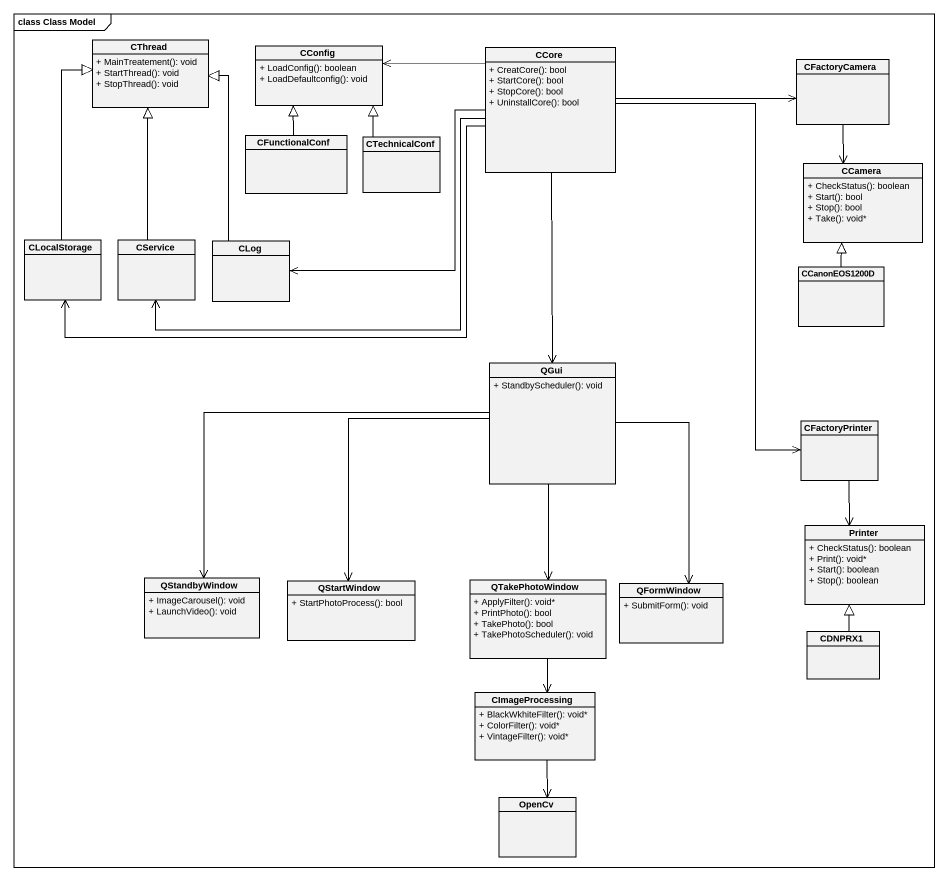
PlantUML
@startuml
mainframe class Class Model
hide circle
hide empty members
skinparam classAttributeIconSize 0
class CThread {
  + MainTreatement(): void
  + StartThread(): void
  + StopThread(): void
}
class CConfig {
  + LoadConfig(): boolean
  + LoadDefaultconfig(): void
}
class CCore {
  + CreatCore(): bool
  + StartCore(): bool
  + StopCore(): bool
  + UninstallCore(): bool
}
class CFactoryCamera
class CFunctionalConf
class CTechnicalConf
class CCamera {
  + CheckStatus(): boolean
  + Start(): bool
  + Stop(): bool
  + Take(): void*
}
class CLocalStorage
class CService
class CLog
class CCanonEOS1200D
class QGui {
  + StandbyScheduler(): void
}
class CFactoryPrinter
class Printer {
  + CheckStatus(): boolean
  + Print(): void*
  + Start(): boolean
  + Stop(): boolean
}
class QStandbyWindow {
  + ImageCarousel(): void
  + LaunchVideo(): void
}
class QStartWindow {
  + StartPhotoProcess(): bool
}
class QTakePhotoWindow {
  + ApplyFilter(): void*
  + PrintPhoto(): bool
  + TakePhoto(): bool
  + TakePhotoScheduler(): void
}
class QFormWindow {
  + SubmitForm(): void
}
class CDNPRX1
class CImageProcessing {
  + BlackWkhiteFilter(): void*
  + ColorFilter(): void*
  + VintageFilter(): void*
}
class OpenCv
CCore -left-> CConfig
CCore -right-> CFactoryCamera
CCore -left-> CLocalStorage
CCore -left-> CService
CCore -left-> CLog
CCore --> QGui
CCore --> CFactoryPrinter
CFactoryCamera --> CCamera
CFunctionalConf -up-|> CConfig
CTechnicalConf -up-|> CConfig
CLocalStorage -up-|> CThread
CService -up-|> CThread
CLog -up-|> CThread
CCanonEOS1200D -up-|> CCamera
QGui -left-> QStandbyWindow
QGui --> QStartWindow
QGui --> QTakePhotoWindow
QGui --> QFormWindow
CFactoryPrinter --> Printer
QTakePhotoWindow --> CImageProcessing
CDNPRX1 -up-|> Printer
CImageProcessing --> OpenCv
@enduml
